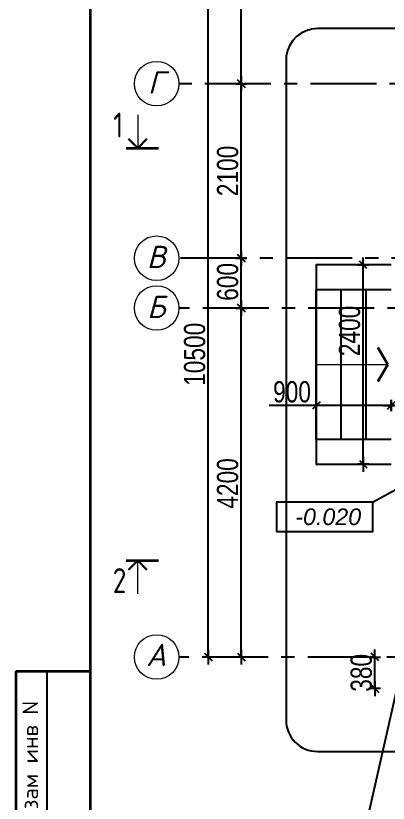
# Model space of a CAD drawing. Extents: x -12289450 to -10763036, y -7834513 to -6150123.
# Drawn here: x -11234919 to -11230436, y -7689377 to -7679900 of the extents above; entities that cross this region are included whole.
import ezdxf

# ---------------------------------------------------------------- set-up
doc = ezdxf.new("R2010")
doc.units = 0
doc.header["$LTSCALE"] = 25
doc.header["$PDMODE"] = 35
doc.linetypes.add('CENTER', pattern=[50.8, 31.75, -6.35, 6.35, -6.35])
doc.layers.get('DefPoints').update_dxf_attribs({"color": 10, "lineweight": 30})
for name, color, linetype in [('001-ПЕРЕГОРОДКИ', 5, 'Continuous'), ('003-ТЕКСТ', 7, 'Continuous'), ('004-ВСПЛИНИИ', 15, 'Continuous'), ('005-РАЗМЕРЫ', 252, 'Continuous'), ('014-ОСИ', 251, 'CENTER'), ('Annotation - Text', 7, 'Continuous'), ('ArchiCAD', 7, 'Continuous'), ('Новое', 51, 'Continuous'), ('Примечания', 7, 'Continuous')]:
    doc.layers.add(name, color=color, linetype=linetype)
doc.layers.add('Перегор', color=4, linetype='Continuous', lineweight=20)
doc.layers.add('СТЕНЫ', color=5, linetype='Continuous', lineweight=40)
doc.styles.add('gismo', font='isocpeui.ttf')
doc.styles.add('SIMP701', font='simplex701.shx')
doc.styles.get("Standard").update_dxf_attribs({"font": 'arial.ttf'})
doc.styles.add('TXT0', font='txt', dxfattribs={"width": 0.8})
doc.styles.add('Текстер', font='ariali.ttf')
doc.dimstyles.new('РАЗМЕРЫ', dxfattribs={"dimscale": 30, "dimtxt": 8.5, "dimasz": 0.15, "dimexe": 0, "dimexo": 0, "dimgap": 1.2, "dimtad": 1, "dimdec": 0, "dimzin": 0, "dimdsep": 46, "dimtxsty": 'TXT0', "dimblk1": 'A8MITTA', "dimblk2": 'A8MITTA', "dimsah": 1, "dimcen": 2, "dimse1": 1, "dimse2": 1, "dimadec": 0, "dimazin": 0, "dimtp": 6, "dimtm": 6, "dimtfac": 1, "dimtdec": 0, "dimtofl": 0, "dimtmove": 0, "dimatfit": 3, "dimldrblk": 'A8MITTA', "dimfxl": 0, "dimtolj": 1, "dimtzin": 0, "dimarcsym": 0})

# ---------------------------------------------------------------- blocks, each defined once
blk = doc.blocks.new('A8MITTA', base_point=(3180, 3140))
for p, q in [((3160, 3140), (3200, 3140)), ((3170, 3130), (3190, 3150)), ((3180, 3155), (3180, 3125))]:
    blk.add_line(p, q)
blk = doc.blocks.new('*D172')
at = {"layer": '005-РАЗМЕРЫ', "color": 0, "lineweight": -2, "ltscale": 1.2, "transparency": 16777216}
blk.add_line((-11232204.6, -7687612.7), (-11232204.6, -7683421.7), dxfattribs=at)
at = {"layer": 'DefPoints', "color": 0, "ltscale": 1.2, "transparency": 16777216}
for p in [(-11232204.6, -7683417.2), (-11232137.1, -7683417.2), (-11232153.6, -7687617.2)]:
    blk.add_point(p, dxfattribs=at)
at = {"layer": '005-РАЗМЕРЫ', "color": 0, "lineweight": -2, "ltscale": 1.2, "transparency": 16777216, "xscale": 4.5, "yscale": 4.5, "zscale": 4.5}
for p, rotation in [((-11232204.6, -7683417.2), 90), ((-11232204.6, -7687617.2), 270)]:
    blk.add_blockref('A8MITTA', p, dxfattribs=dict(at, rotation=rotation))
at = {"layer": '005-РАЗМЕРЫ', "color": 0, "ltscale": 1.2, "transparency": 16777216, "insert": (-11232368.1, -7685528), "char_height": 255, "attachment_point": 5, "rotation": 90, "style": 'TXT0'}
blk.add_mtext('\\A1;4200', dxfattribs=at)
blk = doc.blocks.new('*D173')
at = {"layer": '005-РАЗМЕРЫ', "color": 0, "lineweight": -2, "ltscale": 1.2, "transparency": 16777216}
blk.add_line((-11232601.7, -7687612.7), (-11232601.7, -7677121.7), dxfattribs=at)
at = {"layer": 'DefPoints', "color": 0, "ltscale": 1.2, "transparency": 16777216}
for p in [(-11232601.7, -7677117.2), (-11232474.4, -7677117.2), (-11232526.6, -7687617.2)]:
    blk.add_point(p, dxfattribs=at)
at = {"layer": '005-РАЗМЕРЫ', "color": 0, "lineweight": -2, "ltscale": 1.2, "transparency": 16777216, "xscale": 4.5, "yscale": 4.5, "zscale": 4.5}
for p, rotation in [((-11232601.7, -7677117.2), 90), ((-11232601.7, -7687617.2), 270)]:
    blk.add_blockref('A8MITTA', p, dxfattribs=dict(at, rotation=rotation))
at = {"layer": '005-РАЗМЕРЫ', "color": 0, "ltscale": 1.2, "transparency": 16777216, "insert": (-11232765.2, -7683973.9), "char_height": 255, "attachment_point": 5, "rotation": 90, "style": 'TXT0'}
blk.add_mtext('\\A1;10500', dxfattribs=at)
blk = doc.blocks.new('*D174')
at = {"layer": '005-РАЗМЕРЫ', "color": 0, "lineweight": -2, "ltscale": 1.2, "transparency": 16777216}
blk.add_line((-11232204.6, -7683412.7), (-11232204.6, -7682821.7), dxfattribs=at)
at = {"layer": 'DefPoints', "color": 0, "ltscale": 1.2, "transparency": 16777216}
for p in [(-11232390.8, -7682817.2), (-11232204.6, -7682817.2), (-11232390.8, -7683417.2)]:
    blk.add_point(p, dxfattribs=at)
at = {"layer": '005-РАЗМЕРЫ', "color": 0, "lineweight": -2, "ltscale": 1.2, "transparency": 16777216, "xscale": 4.5, "yscale": 4.5, "zscale": 4.5}
for p, rotation in [((-11232204.6, -7682817.2), 90), ((-11232204.6, -7683417.2), 270)]:
    blk.add_blockref('A8MITTA', p, dxfattribs=dict(at, rotation=rotation))
at = {"layer": '005-РАЗМЕРЫ', "color": 0, "ltscale": 1.2, "transparency": 16777216, "insert": (-11232368.1, -7683102.2), "char_height": 255, "attachment_point": 5, "rotation": 90, "style": 'TXT0'}
blk.add_mtext('\\A1;600', dxfattribs=at)
blk = doc.blocks.new('*D175')
at = {"layer": '005-РАЗМЕРЫ', "color": 0, "lineweight": -2, "ltscale": 1.2, "transparency": 16777216}
blk.add_line((-11232204.6, -7682812.7), (-11232204.6, -7680721.7), dxfattribs=at)
at = {"layer": 'DefPoints', "color": 0, "ltscale": 1.2, "transparency": 16777216}
for p in [(-11232204.6, -7680717.2), (-11232053.6, -7680717.2), (-11232390.8, -7682817.2)]:
    blk.add_point(p, dxfattribs=at)
at = {"layer": '005-РАЗМЕРЫ', "color": 0, "lineweight": -2, "ltscale": 1.2, "transparency": 16777216, "xscale": 4.5, "yscale": 4.5, "zscale": 4.5}
for p, rotation in [((-11232204.6, -7680717.2), 90), ((-11232204.6, -7682817.2), 270)]:
    blk.add_blockref('A8MITTA', p, dxfattribs=dict(at, rotation=rotation))
at = {"layer": '005-РАЗМЕРЫ', "color": 0, "ltscale": 1.2, "transparency": 16777216, "insert": (-11232368.1, -7681767.2), "char_height": 255, "attachment_point": 5, "rotation": 90, "style": 'TXT0'}
blk.add_mtext('\\A1;2100', dxfattribs=at)
blk = doc.blocks.new('*D176')
at = {"layer": '005-РАЗМЕРЫ', "color": 0, "lineweight": -2, "ltscale": 1.2, "transparency": 16777216}
blk.add_line((-11232204.6, -7680712.7), (-11232204.6, -7677121.7), dxfattribs=at)
at = {"layer": 'DefPoints', "color": 0, "ltscale": 1.2, "transparency": 16777216}
for p in [(-11232204.6, -7677117.2), (-11232004.5, -7677117.2), (-11232053.6, -7680717.2)]:
    blk.add_point(p, dxfattribs=at)
at = {"layer": '005-РАЗМЕРЫ', "color": 0, "lineweight": -2, "ltscale": 1.2, "transparency": 16777216, "xscale": 4.5, "yscale": 4.5, "zscale": 4.5}
for p, rotation in [((-11232204.6, -7677117.2), 90), ((-11232204.6, -7680717.2), 270)]:
    blk.add_blockref('A8MITTA', p, dxfattribs=dict(at, rotation=rotation))
at = {"layer": '005-РАЗМЕРЫ', "color": 0, "ltscale": 1.2, "transparency": 16777216, "insert": (-11232368.1, -7678917.2), "char_height": 255, "attachment_point": 5, "rotation": 90, "style": 'TXT0'}
blk.add_mtext('\\A1;3600', dxfattribs=at)
blk = doc.blocks.new('*D210')
at = {"layer": '005-РАЗМЕРЫ', "color": 0, "lineweight": -2, "ltscale": 1.2, "transparency": 16777216}
blk.add_line((-11228906.3, -7684590.5), (-11230397.3, -7684590.5), dxfattribs=at)
at = {"layer": 'DefPoints', "color": 0, "ltscale": 1.2, "transparency": 16777216}
for p in [(-11230401.8, -7684590.5), (-11230401.8, -7684590.5), (-11228901.8, -7684759.2)]:
    blk.add_point(p, dxfattribs=at)
at = {"layer": '005-РАЗМЕРЫ', "color": 0, "lineweight": -2, "ltscale": 1.2, "transparency": 16777216, "xscale": 4.5, "yscale": 4.5, "zscale": 4.5, "rotation": 180}
blk.add_blockref('A8MITTA', (-11230401.8, -7684590.5), dxfattribs=at)
at = {"layer": '005-РАЗМЕРЫ', "color": 0, "lineweight": -2, "ltscale": 1.2, "transparency": 16777216, "xscale": 4.5, "yscale": 4.5, "zscale": 4.5}
blk.add_blockref('A8MITTA', (-11228901.8, -7684590.5), dxfattribs=at)
at = {"layer": '005-РАЗМЕРЫ', "color": 0, "ltscale": 1.2, "transparency": 16777216, "insert": (-11229651.8, -7684427), "char_height": 255, "attachment_point": 5, "style": 'TXT0'}
blk.add_mtext('\\A1;1500', dxfattribs=at)
blk = doc.blocks.new('*D211')
at = {"layer": '005-РАЗМЕРЫ', "color": 0, "lineweight": -2, "ltscale": 1.2, "transparency": 16777216}
for p, q in [((-11231301.8, -7684590.5), (-11231868.3, -7684590.5)), ((-11230406.3, -7684590.5), (-11231297.3, -7684590.5))]:
    blk.add_line(p, q, dxfattribs=at)
at = {"layer": 'DefPoints', "color": 0, "ltscale": 1.2, "transparency": 16777216}
for p in [(-11231301.8, -7684590.5), (-11231301.8, -7684590.5), (-11230401.8, -7684590.5)]:
    blk.add_point(p, dxfattribs=at)
at = {"layer": '005-РАЗМЕРЫ', "color": 0, "lineweight": -2, "ltscale": 1.2, "transparency": 16777216, "xscale": 4.5, "yscale": 4.5, "zscale": 4.5, "rotation": 180}
blk.add_blockref('A8MITTA', (-11231301.8, -7684590.5), dxfattribs=at)
at = {"layer": '005-РАЗМЕРЫ', "color": 0, "lineweight": -2, "ltscale": 1.2, "transparency": 16777216, "xscale": 4.5, "yscale": 4.5, "zscale": 4.5}
blk.add_blockref('A8MITTA', (-11230401.8, -7684590.5), dxfattribs=at)
at = {"layer": '005-РАЗМЕРЫ', "color": 0, "ltscale": 1.2, "transparency": 16777216, "insert": (-11231594.3, -7684427), "char_height": 255, "attachment_point": 5, "style": 'TXT0'}
blk.add_mtext('\\A1;900', dxfattribs=at)
blk = doc.blocks.new('*D188')
at = {"layer": '005-РАЗМЕРЫ', "color": 0, "lineweight": -2, "ltscale": 1.2, "transparency": 16777216}
blk.add_line((-11230596.7, -7687992.7), (-11230596.7, -7687621.7), dxfattribs=at)
at = {"layer": 'DefPoints', "color": 0, "ltscale": 1.2, "transparency": 16777216}
for p in [(-11230596.7, -7687617.2), (-11230078.2, -7687617.2), (-11230078.2, -7687997.2)]:
    blk.add_point(p, dxfattribs=at)
at = {"layer": '005-РАЗМЕРЫ', "color": 0, "lineweight": -2, "ltscale": 1.2, "transparency": 16777216, "xscale": 4.5, "yscale": 4.5, "zscale": 4.5}
for p, rotation in [((-11230596.7, -7687617.2), 90), ((-11230596.7, -7687997.2), 270)]:
    blk.add_blockref('A8MITTA', p, dxfattribs=dict(at, rotation=rotation))
at = {"layer": '005-РАЗМЕРЫ', "color": 0, "ltscale": 1.2, "transparency": 16777216, "insert": (-11230760.2, -7687807.2), "char_height": 255, "attachment_point": 5, "rotation": 90, "style": 'TXT0'}
blk.add_mtext('\\A1;380', dxfattribs=at)
blk = doc.blocks.new('*D178')
at = {"layer": '005-РАЗМЕРЫ', "color": 0, "lineweight": -2, "ltscale": 1.2, "transparency": 16777216}
blk.add_line((-11230737.9, -7685292.7), (-11230737.9, -7682901.7), dxfattribs=at)
at = {"layer": 'DefPoints', "color": 0, "ltscale": 1.2, "transparency": 16777216}
for p in [(-11230885.7, -7682897.2), (-11230737.9, -7682897.2), (-11230885.7, -7685297.2)]:
    blk.add_point(p, dxfattribs=at)
at = {"layer": '005-РАЗМЕРЫ', "color": 0, "lineweight": -2, "ltscale": 1.2, "transparency": 16777216, "xscale": 4.5, "yscale": 4.5, "zscale": 4.5}
for p, rotation in [((-11230737.9, -7682897.2), 90), ((-11230737.9, -7685297.2), 270)]:
    blk.add_blockref('A8MITTA', p, dxfattribs=dict(at, rotation=rotation))
at = {"layer": '005-РАЗМЕРЫ', "color": 0, "ltscale": 1.2, "transparency": 16777216, "insert": (-11230901.4, -7683692.6), "char_height": 255, "attachment_point": 5, "rotation": 90, "style": 'TXT0'}
blk.add_mtext('\\A1;2400', dxfattribs=at)
blk = doc.blocks.new('Уровень')
at = {"color": 213, "linetype": 'ByBlock'}
blk.add_lwpolyline([(0, 0), (1544, 0), (1544, 469), (0, 469)], close=True, dxfattribs=at)
at = {"flags": 4}
blk.add_attdef('+-0.000', (70, 107), '', height=250, dxfattribs=at)

msp = doc.modelspace()

# ---------------------------------------------------------------- linework, layer by layer
at = {"color": 201, "ltscale": 2}
msp.add_lwpolyline([(-11230624.1, -7685753.2), (-11229729.9, -7685266.6)], dxfattribs=at)
at = {"lineweight": 25, "ltscale": 20}
msp.add_lwpolyline([(-11230331.8, -7687997.2), (-11230758.6, -7689871.5)], dxfattribs=at)
at = {"layer": '001-ПЕРЕГОРОДКИ', "lineweight": 18, "ltscale": 100}
for points in [[(-11233451.4, -7681092.8), (-11233451.4, -7681492.2)], [(-11233451.4, -7686856.6), (-11233451.4, -7686457.2)]]:
    msp.add_lwpolyline(points, dxfattribs=at)
at = {"layer": '001-ПЕРЕГОРОДКИ', "lineweight": 35, "ltscale": 100}
for points in [[(-11233588.7, -7681492.2), (-11233202.2, -7681492.2)], [(-11233588.7, -7686457.2), (-11233202.2, -7686457.2)]]:
    msp.add_lwpolyline(points, dxfattribs=at)
at = {"layer": '004-ВСПЛИНИИ', "color": 5, "lineweight": 30}
for points in [[(-11230441.4, -7684097.2), (-11230560.4, -7683891.3)], [(-11230441.4, -7684097.2), (-11230560.4, -7684303.2)]]:
    msp.add_lwpolyline(points, dxfattribs=at)
at = {"layer": '004-ВСПЛИНИИ', "color": 0, "lineweight": 18}
msp.add_lwpolyline([(-11231301.8, -7684097.2), (-11230441.4, -7684097.2)], dxfattribs=at)
at = {"layer": '014-ОСИ'}
for points in [[(-11222958.2, -7680717.2), (-11232954.6, -7680717.2)], [(-11216901.8, -7682817.2), (-11232954.6, -7682817.2)], [(-11215365, -7683417.2), (-11232954.6, -7683417.2)], [(-11215371.8, -7687617.2), (-11232954.6, -7687617.2)]]:
    msp.add_lwpolyline(points, dxfattribs=at)
at = {"layer": 'Annotation - Text', "color": 0, "lineweight": 20}
for centre in [(-11233223, -7680717.2), (-11233223, -7682817.2), (-11233223, -7683417.2), (-11233223, -7687617.2)]:
    msp.add_circle(centre, 268.3, dxfattribs=at)
at = {"layer": 'ArchiCAD', "color": 7, "linetype": 'Continuous', "lineweight": 35}
for q in [(-11234018.6, -7687786.3), (-11234918.6, -7694161.2)]:
    msp.add_line((-11234918.6, -7687786.3), q, dxfattribs=at)
msp.add_lwpolyline([(-11234018.6, -7672636.3), (-11204393.7, -7672636.3), (-11204393.7, -7694161.2), (-11234018.6, -7694161.2)], close=True, dxfattribs=at)
msp.add_lwpolyline([(-11234018.6, -7672636.3), (-11204393.7, -7672636.3), (-11204393.7, -7694161.2), (-11234018.6, -7694161.2)], close=True, dxfattribs=at)
at = {"layer": 'Новое', "color": 7, "linetype": 'Continuous'}
msp.add_line((-11234543.6, -7687786.3), (-11234543.6, -7694161.2), dxfattribs=at)
at = {"layer": 'Перегор', "color": 6, "linetype": 'Continuous', "lineweight": 25, "ltscale": 5}
msp.add_lwpolyline([(-11224662.2, -7688375.1), (-11224662.2, -7680431, 0.4133), (-11225040.2, -7680054.1), (-11231288.6, -7680054.1, 0.379237), (-11231663.8, -7680386.4), (-11231666.6, -7688375.1, 0.414214), (-11231288.6, -7688753.1), (-11225040.2, -7688753.1, 0.414213), (-11224662.2, -7688375.1)], format="xyb", close=True, dxfattribs=at)
at = {"layer": 'СТЕНЫ', "color": 5, "lineweight": 30}
for points in [[(-11233451.4, -7681492.2), (-11233562.4, -7681381.2)], [(-11233451.4, -7681492.2), (-11233340.3, -7681381.2)], [(-11233451.4, -7686457.2), (-11233562.4, -7686568.2)], [(-11233451.4, -7686457.2), (-11233340.3, -7686568.2)]]:
    msp.add_lwpolyline(points, dxfattribs=at)
at = {"layer": 'СТЕНЫ', "lineweight": 25, "ltscale": 3}
for points in [[(-11230401.8, -7682897.2), (-11231301.8, -7682897.2), (-11231301.8, -7685297.2), (-11230401.8, -7685297.2)], [(-11230401.8, -7683197.2), (-11231301.8, -7683197.2), (-11231301.8, -7684997.2), (-11230401.8, -7684997.2)], [(-11231301.8, -7684997.2), (-11231301.8, -7683197.2)], [(-11231001.8, -7684997.2), (-11231001.8, -7683197.2)], [(-11230701.8, -7684997.2), (-11230701.8, -7683197.2)]]:
    msp.add_lwpolyline(points, dxfattribs=at)

# ---------------------------------------------------------------- block references
at = {"color": 7, "ltscale": 2}
ref = msp.add_blockref('Уровень', (-11231781.9, -7686104.7), dxfattribs=dict(at, xscale=0.75, yscale=0.75, zscale=0.75))
ref.add_attrib('+-0.000', ' -0.020', (-11231632.2, -7686029.3), dxfattribs={"height": 200, "style": 'Текстер'})

# ---------------------------------------------------------------- texts
at = {"layer": '003-ТЕКСТ', "lineweight": 30, "style": 'SIMP701'}
msp.add_text('Взам инв N', height=187.5, rotation=90, dxfattribs=at).set_placement((-11234650, -7689612.9))
at = {"layer": 'Annotation - Text', "color": 0, "lineweight": 25, "char_height": 268.3, "attachment_point": 2, "style": 'gismo'}
for s, insert in [('Г', (-11233228.9, -7680568.4)), ('В', (-11233228.9, -7682668.4)), ('Б', (-11233228.9, -7683268.4)), ('A', (-11233228.9, -7687457.2))]:
    msp.add_mtext(s, dxfattribs=dict(at, insert=insert))
at = {"layer": 'Примечания', "color": 7, "lineweight": 25, "char_height": 300, "attachment_point": 4}
for s, insert in [('{\\fGOST 2.304 type A|b0|i0|c0|p34;1}', (-11233746.8, -7681214.9)), ('{\\fGOST 2.304 type A|b0|i0|c0|p34;2}', (-11233752.1, -7686697.6))]:
    msp.add_mtext(s, dxfattribs=dict(at, insert=insert))

# ---------------------------------------------------------------- dimensions: what is measured, and where the dimension line sits
at = {"layer": '005-РАЗМЕРЫ', "ltscale": 1.2}
for base, p1, p2, picture, middle in [((-11232601.7, -7677117.2), (-11232526.6, -7687617.2), (-11232474.4, -7677117.2), '*D173', (-11232601.7, -7683973.9)), ((-11232204.6, -7682817.2), (-11232390.8, -7683417.2), (-11232390.8, -7682817.2), '*D174', (-11232204.6, -7683102.2)), ((-11230737.9, -7682897.2), (-11230885.7, -7685297.2), (-11230885.7, -7682897.2), '*D178', (-11230737.9, -7683692.6)), ((-11232204.6, -7683417.2), (-11232153.6, -7687617.2), (-11232137.1, -7683417.2), '*D172', (-11232204.6, -7685528)), ((-11230596.7, -7687617.2), (-11230078.2, -7687997.2), (-11230078.2, -7687617.2), '*D188', (-11230596.7, -7687807.2))]:
    dim = msp.add_linear_dim(base=base, p1=p1, p2=p2, angle=90, dimstyle='РАЗМЕРЫ', dxfattribs=at)
    dim.commit()
    dim.dimension.update_dxf_attribs({"geometry": picture, "text_midpoint": middle, "dimtype": 160})
for base, p1, p2, picture, middle in [((-11232204.6, -7677117.2), (-11232053.6, -7680717.2), (-11232004.5, -7677117.2), '*D176', (-11232368.1, -7678917.2)), ((-11232204.6, -7680717.2), (-11232390.8, -7682817.2), (-11232053.6, -7680717.2), '*D175', (-11232368.1, -7681767.2))]:
    dim = msp.add_linear_dim(base=base, p1=p1, p2=p2, angle=90, dimstyle='РАЗМЕРЫ', dxfattribs=at)
    dim.commit()
    dim.dimension.update_dxf_attribs({"geometry": picture, "text_midpoint": middle})
dim = msp.add_linear_dim(base=(-11231301.8, -7684590.5), p1=(-11230401.8, -7684590.5), p2=(-11231301.8, -7684590.5), dimstyle='РАЗМЕРЫ', dxfattribs=at)
dim.commit()
dim.dimension.update_dxf_attribs({"geometry": '*D211', "text_midpoint": (-11231594.3, -7684590.5), "dimtype": 160})
dim = msp.add_linear_dim(base=(-11230401.8, -7684590.5), p1=(-11228901.8, -7684759.2), p2=(-11230401.8, -7684590.5), dimstyle='РАЗМЕРЫ', dxfattribs=at)
dim.commit()
dim.dimension.update_dxf_attribs({"geometry": '*D210', "text_midpoint": (-11229651.8, -7684427)})

doc.saveas('drawing.dxf')
